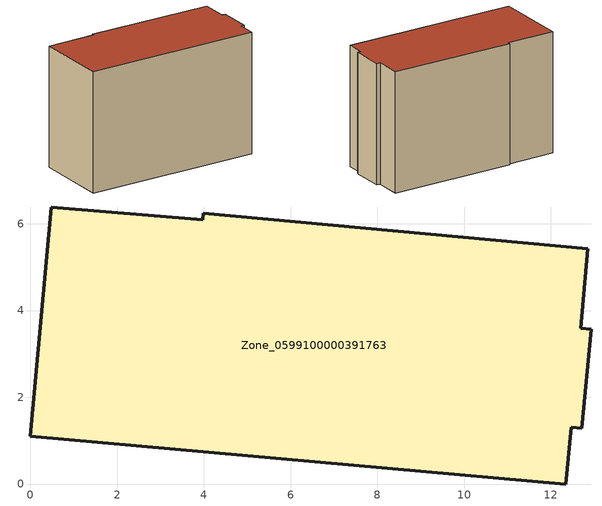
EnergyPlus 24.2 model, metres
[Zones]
Zone_0599100000391763
 floor ground (C_G): 12.93,3.57 12.72,1.29 12.48,1.31 12.35,0 0,1.1 0.48,6.39 3.97,6.09 3.99,6.24 12.86,5.43 12.69,3.59 z0
 wall outside (C_F): 12.86,5.43 3.99,6.24 3.97,6.09 0.48,6.39 0,1.1 12.35,0 12.48,1.31 12.72,1.29 12.93,3.57 12.69,3.59 12.86,5.43 z0:8.57
 roof outside (C_R): 12.72,1.29 12.93,3.57 12.69,3.59 12.86,5.43 3.99,6.24 3.97,6.09 0.48,6.39 0,1.1 12.35,0 12.48,1.31 z8.57
[BUILDING]
Pand.0599100000391763: North Axis=0; Terrain=City; Loads Convergence Tolerance Value=0.04; Temperature Convergence Tolerance Value=0.4; Solar Distribution=FullExterior; Maximum Number of Warmup Days=25; Minimum Number of Warmup Days=1
[Site:Location]
Rotterdam.The.Hague.AP_ZH_NLD Design_Conditions: Latitude=51.96; Longitude=4.45; Time Zone=1; Elevation=-4.5
[SITE:GROUNDTEMPERATURE:BUILDINGSURFACE]
18, 18, 18, 18, 18, 18, 18, 18, 18, 18, 18, 18
[MATERIAL] Thermal Absorptance=0.9; Solar Absorptance=0.7; Visible Absorptance=0.7
Name | Roughness | Thickness | Conductivity | Density | Specific Heat
G.TC.1992-2005 | MediumSmooth | 0.15 | 0.06 | 540 | 1210
F.TC.1992-2005 | Rough | 0.3 | 0.12 | 1920 | 840
R.TC.1992-2005 | MediumRough | 0.2 | 0.08 | 1500 | 1000
[CONSTRUCTION]
C_G: G.TC.1992-2005
C_F: F.TC.1992-2005
C_R: R.TC.1992-2005
[ZONE]
Zone_0599100000391763: Type=1; Multiplier=1; Ceiling Height=Autocalculate; Volume=Autocalculate; Floor Area=autocalculate; Part of Total Floor Area=Yes
[ZONEINFILTRATION:DESIGNFLOWRATE]
Infil_Zone_0599100000391763: Zone or ZoneList or Space or SpaceList=Zone_0599100000391763; Schedule=AlwaysOn; Design Flow Rate Calculation Method=Flow/Area; Flow Rate per Floor Area=0.0015; Constant Term Coefficient=1; Temperature Term Coefficient=0; Velocity Term Coefficient=0; Velocity Squared Term Coefficient=0
[HVACTEMPLATE:ZONE:IDEALLOADSAIRSYSTEM]
Zone_0599100000391763: Maximum Heating Supply Air Temperature=50; Minimum Cooling Supply Air Temperature=13; Maximum Heating Supply Air Humidity Ratio=0.0156; Minimum Cooling Supply Air Humidity Ratio=0.0077; Heating Limit=NoLimit; Cooling Limit=NoLimit; Dehumidification Control Type=ConstantSensibleHeatRatio; Cooling Sensible Heat Ratio=0.7; Dehumidification Setpoint=60; Humidification Control Type=None; Humidification Setpoint=30; Outdoor Air Method=None; Outdoor Air Flow Rate per Person=0.00944; Outdoor Air Flow Rate per Zone Floor Area=0; Outdoor Air Flow Rate per Zone=0; Demand Controlled Ventilation Type=None; Outdoor Air Economizer Type=NoEconomizer; Heat Recovery Type=None; Sensible Heat Recovery Effectiveness=0.7; Latent Heat Recovery Effectiveness=0.65
[ZONECONTROL:THERMOSTAT]
ThermostatControl_Zone_0599100000391763: Zone or ZoneList=Zone_0599100000391763; Control Type Schedule=DualSetpointControlType; Control 1=Thermostat_Zone_0599100000391763; Temperature Difference Between Cutout And Setpoint=0
[THERMOSTATSETPOINT:DUALSETPOINT]
Thermostat_Zone_0599100000391763: Heating Setpoint Temperature Schedule=HeatingSetpoint_Zone_0599100000391763; Cooling Setpoint Temperature Schedule=CoolingSetpoint_Zone_0599100000391763
[SCHEDULE:COMPACT]
HeatingSetpoint_Zone_0599100000391763: Through: 12/31, For: AllDays, Until: 24:00, 21
CoolingSetpoint_Zone_0599100000391763: Through: 12/31, For: AllDays, Until: 24:00, 24
DualSetpointControlType: Through: 12/31, For: AllDays, Until: 24:00, 4
AlwaysOn: Through: 12/31, For: AllDays, Until: 24:00, 1
